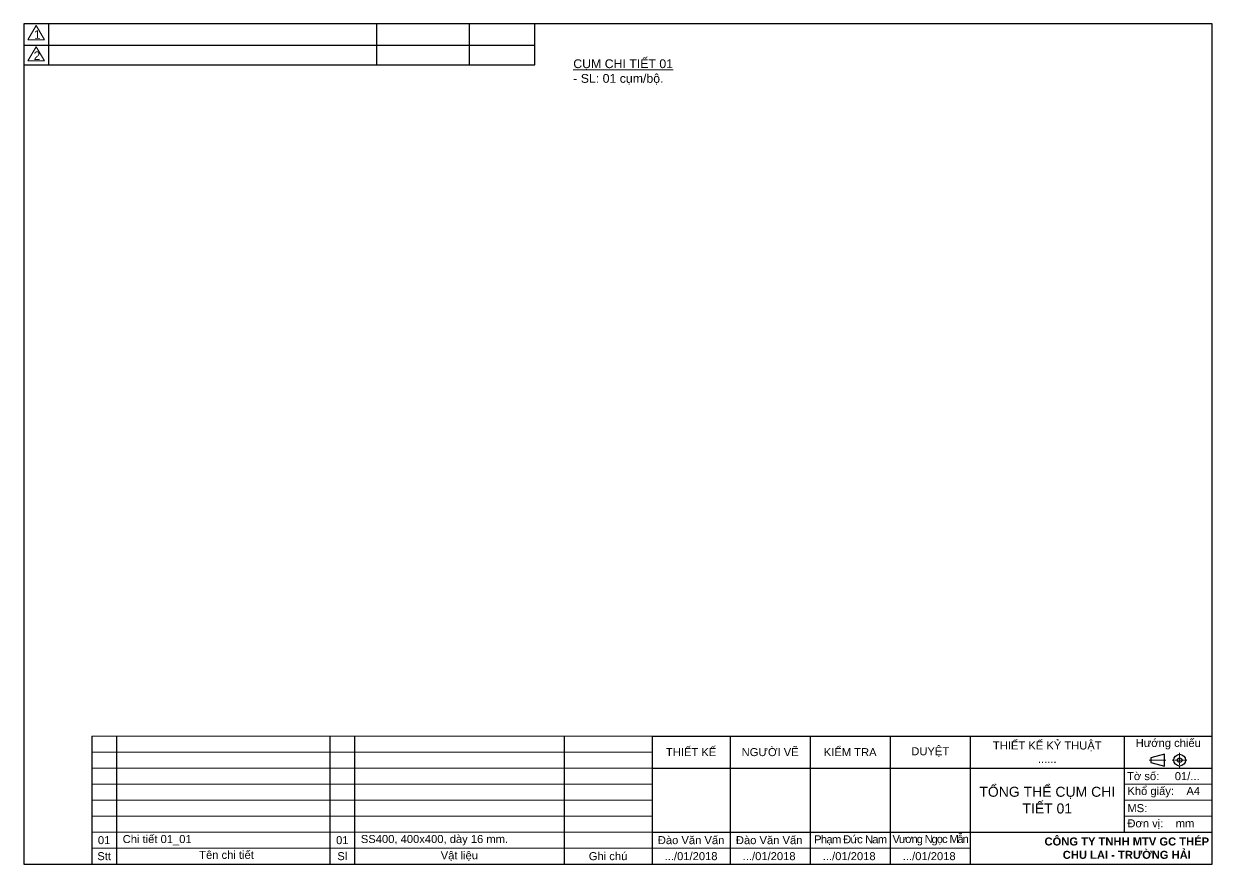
# Model space of a CAD drawing. Header units: millimetres. Extents: x 1741 to 31953, y 915 to 159450.
# Drawn here: x 30855.9 to 31152.9, y 158947.9 to 159157.9 of the extents above; entities that cross this region are included whole.
import ezdxf

# ---------------------------------------------------------------- set-up
doc = ezdxf.new("R2010")
doc.units = ezdxf.units.MM
doc.linetypes.add('CHAIN', pattern=[0.7087, 0.4724, -0.0591, 0.1181, -0.0591])
for name, color, linetype, lineweight in [('Center Mark (ANSI)', 2, 'Continuous', 18), ('Centerline (ANSI)', 2, 'Continuous', 18), ('Duong chinh', 1, 'Continuous', 30), ('Hatch (ANSI)', 4, 'Continuous', 18), ('Khung ban ve', 7, 'Continuous', 30), ('Khung ten', 7, 'Continuous', 30), ('text', 4, 'Continuous', 18)]:
    doc.layers.add(name, color=color, linetype=linetype, lineweight=lineweight)
doc.styles.add('Khung ten', font='VNI_HELVE.TTF', dxfattribs={"height": 35})
doc.styles.get("Standard").update_dxf_attribs({"font": 'arial.ttf'})

# ---------------------------------------------------------------- blocks, each defined once
blk = doc.blocks.new('khungbv')
at = {"layer": 'Khung ten', "lineweight": 25}
for p, q in [((17884.11, 2294.32), (17884.11, 2304.54)), ((17966.02, 2294.32), (17966.02, 2304.54)), ((17989.18, 2294.32), (17989.18, 2304.54)), ((17877.81, 2299.22), (18005.53, 2299.22)), ((17877.81, 2294.32), (18005.53, 2294.32))]:
    blk.add_line(p, q, dxfattribs=at)
at = {"layer": 'Khung ten'}
blk.add_line((18005.53, 2294.32), (18005.53, 2304.54), dxfattribs=at)
blk.add_lwpolyline([(17877.81, 2094.54), (18174.81, 2094.54), (18174.81, 2304.54), (17877.81, 2304.54)], close=True, dxfattribs=at)
at = {"layer": 'text'}
for points in [[(17880.94, 2304.11), (17878.86, 2300.56), (17883.01, 2300.56)], [(17880.94, 2298.8), (17878.86, 2295.25), (17883.01, 2295.25)]]:
    blk.add_lwpolyline(points, close=True, dxfattribs=at)
at = {"layer": 'text', "char_height": 2.14, "width": 48.0095, "attachment_point": 1}
for s, insert in [('1', (17880.36, 2302.93)), ('2', (17880.27, 2297.62))]:
    blk.add_mtext(s, dxfattribs=dict(at, insert=insert))

msp = doc.modelspace()

# ---------------------------------------------------------------- linework, layer by layer
at = {"layer": 'Center Mark (ANSI)', "linetype": 'CHAIN', "ltscale": 4.638536}
for p, q in [((31144.72, 158975.73), (31144.72, 158972.08)), ((31146.55, 158973.91), (31142.89, 158973.91))]:
    msp.add_line(p, q, dxfattribs=at)
at = {"layer": 'Centerline (ANSI)', "linetype": 'CHAIN', "ltscale": 24.192183}
msp.add_line((31141.26, 158973.91), (31137.14, 158973.91), dxfattribs=at)
at = {"layer": 'Duong chinh'}
for p, q in [((31140.95, 158975.38), (31137.56, 158974.47)), ((31140.95, 158972.44), (31140.95, 158975.38)), ((31137.56, 158974.47), (31137.56, 158973.35)), ((31137.56, 158973.35), (31140.95, 158972.44))]:
    msp.add_line(p, q, dxfattribs=at)
for radius in [1.47, 0.56]:
    msp.add_circle((31144.72, 158973.91), radius, dxfattribs=at)
at = {"layer": 'Hatch (ANSI)'}
for p, q in [((31012.87, 158979.91), (30872.87, 158979.91)), ((31012.87, 158975.91), (30872.87, 158975.91)), ((31012.87, 158971.91), (30872.87, 158971.91)), ((31012.87, 158967.91), (30872.87, 158967.91)), ((31130.89, 158967.91), (31152.87, 158967.91)), ((31012.87, 158963.91), (30872.87, 158963.91)), ((31130.89, 158963.91), (31152.87, 158963.91)), ((31012.87, 158959.91), (30872.87, 158959.91)), ((31130.89, 158959.91), (31152.87, 158959.91)), ((31012.87, 158955.91), (30872.87, 158955.91)), ((30872.87, 158951.91), (31012.87, 158951.91)), ((30872.87, 158951.91), (31012.87, 158951.91)), ((31012.87, 158951.91), (31092.39, 158951.91))]:
    msp.add_line(p, q, dxfattribs=at)
at = {"layer": 'Khung ban ve'}
for p, q in [((30932.39, 158979.91), (30932.39, 158947.91)), ((30938.55, 158979.91), (30938.55, 158947.91)), ((30990.89, 158979.91), (30990.89, 158947.91)), ((30990.89, 158979.91), (30990.89, 158947.91)), ((31012.87, 158979.91), (31012.87, 158947.91)), ((31012.87, 158979.91), (31152.87, 158979.91)), ((31012.87, 158979.91), (31012.87, 158947.91)), ((31032.39, 158979.91), (31032.39, 158947.91)), ((31052.39, 158979.91), (31052.39, 158947.91)), ((31072.39, 158979.91), (31072.39, 158947.91)), ((31092.39, 158979.91), (31092.39, 158947.91)), ((31130.89, 158979.91), (31130.89, 158955.91)), ((31012.87, 158971.91), (31152.87, 158971.91)), ((31012.87, 158955.91), (31152.87, 158955.91)), ((30872.87, 158947.91), (31012.87, 158947.91)), ((31012.87, 158947.91), (31152.87, 158947.91)), ((31012.87, 158947.91), (31152.87, 158947.91)), ((31012.87, 158947.91), (31152.87, 158947.91)), ((31012.87, 158947.91), (31152.87, 158947.91)), ((31012.87, 158947.91), (31152.87, 158947.91))]:
    msp.add_line(p, q, dxfattribs=at)
at = {"layer": 'Khung ten'}
for p, q in [((30872.87, 158979.91), (30872.87, 158947.91)), ((30879.03, 158979.91), (30879.03, 158947.91))]:
    msp.add_line(p, q, dxfattribs=at)
at = {"layer": 'Khung ten', "lineweight": 25}
msp.add_line((30938.55, 158979.91), (30938.55, 158947.91), dxfattribs=at)

# ---------------------------------------------------------------- block references
at = {"layer": 'Hatch (ANSI)'}
msp.add_blockref('khungbv', (12978.06, 156853.37), dxfattribs=at)

# ---------------------------------------------------------------- texts
at = {"layer": 'text', "color": 7, "insert": (30993.19, 159145.85), "char_height": 2.2, "attachment_point": 4}
msp.add_mtext('{\\L\\C4;CỤM CHI TIẾT 01\\l\\P- SL: 01 cụm/bộ.}', dxfattribs=at)
at = {"layer": 'text', "style": 'Khung ten'}
for s, insert, char_height, width, attachment_point in [('\\pt1.3037;{\\fArial|b0|i0|c0|p34;THIẾT KẾ K\\fArial|b0|i0|c163|p34;Ỷ\\fArial|b0|i0|c0|p34; THUẬT\\T0.8; \\fArial|b0|i0|c163|p34;\\P\\fArial|b0|i0|c0|p34;\\T1;......}', (31111.64, 158975.91), 2, 38.5, 5), ('{\\fArial|b0|i0|c0|p34;Hướ\\fArial|b0|i0|c238|p34;ng chi\\fArial|b0|i0|c0|p34;ếu}', (31141.88, 158977.91), 2, 21.9822, 5), ('{\\fArial|b0|i0|c163|p34;THIẾT KẾ}', (31022.63, 158975.91), 2, 19.5178, 5), ('{\\fArial|b0|i0|c163|p34;NGƯỜI VẼ}', (31042.39, 158975.91), 2, 20, 5), ('{\\fArial|b0|i0|c0|p34;KIỂM TRA}', (31062.39, 158975.91), 2, 20, 5), ('{\\fArial|b0|i0|c0|p34;DUYỆT}', (31082.39, 158975.91), 2, 20, 5), ('{\\fArial|b0|i0|c0|p34; \\H1.111x;Tờ số:     01/...}', (31130.89, 158969.91), 1.8002, 21.9822, 4), ('{\\fArial|b0|i0|c0|p34;TỔNG THỂ \\fArial|b0|i0|c163|p34;CỤM\\fArial|b0|i0|c0|p34; CHI TIẾT \\fArial|b0|i0|c163|p34;0\\fArial|b0|i0|c0|p34;1}', (31111.64, 158963.91), 2.5, 38.5, 5), ('{\\fArial|b0|i0|c0|p34;\\H1.111x; Khổ giấy:    A4 \\H0.9001x;  }       ', (31130.89, 158965.91), 1.8002, 21.9822, 4), ('{\\fArial|b0|i0|c0|p34; MS: }', (31130.89, 158961.91), 2, 21.9822, 4), ('{\\fArial|b0|i0|c0|p34; Đơn vị:    mm}', (31130.89, 158957.91), 2, 21.9822, 4), ('{\\fArial|b0|i0|c0|p34;Đào Văn Vấn}', (31022.63, 158953.91), 2, 19.5178, 5), ('{\\fArial|b0|i0|c0|p34;Đào Văn Vấn}', (31042.14, 158953.91), 2, 19.5178, 5), ('{\\fArial|b0|i0|c0|p34;\\T0.9;Phạm Đức Nam}', (31062.39, 158953.91), 2, 20, 5), ('{\\fArial|b0|i0|c0|p34;\\T0.75;Vương Ngọc Mẫn}', (31082.39, 158953.91), 2, 20, 5), ('{\\fArial|b1|i0|c0|p34;CÔNG TY TNHH MTV GC THÉP\\PCHU LAI - TRƯỜ\\fArial|b1|i0|c238|p34;NG H\\fArial|b1|i0|c0|p34;Ả\\fArial|b1|i0|c238|p34;I}', (31131.52, 158951.91), 2, 42.7012, 5), ('{\\fArial|b0|i0|c0|p34;...\\fArial|b0|i0|c163|p34;/\\fArial|b0|i0|c0|p34;01\\fArial|b0|i0|c163|p34;/201\\fArial|b0|i0|c0|p34;8}', (31022.63, 158949.91), 2, 19.5178, 5), ('{\\fArial|b0|i0|c0|p34;...\\fArial|b0|i0|c163|p34;/\\fArial|b0|i0|c0|p34;01\\fArial|b0|i0|c163|p34;/201\\fArial|b0|i0|c0|p34;8}', (31042.14, 158949.91), 2, 19.5178, 5), ('{\\fArial|b0|i0|c0|p34;...\\fArial|b0|i0|c163|p34;/\\fArial|b0|i0|c0|p34;01\\fArial|b0|i0|c163|p34;/201\\fArial|b0|i0|c0|p34;8}', (31062.14, 158949.91), 2, 19.5178, 5), ('{\\fArial|b0|i0|c0|p34;...\\fArial|b0|i0|c163|p34;/\\fArial|b0|i0|c0|p34;01\\fArial|b0|i0|c163|p34;/201\\fArial|b0|i0|c0|p34;8}', (31082.14, 158949.91), 2, 19.5178, 5)]:
    msp.add_mtext(s, dxfattribs=dict(at, insert=insert, char_height=char_height, width=width, attachment_point=attachment_point))
at = {"layer": 'text', "color": 4, "char_height": 2, "style": 'Khung ten'}
for s, insert, width, attachment_point in [('{\\fArial|b0|i0|c163|p34;01}', (30875.95, 158953.91), 6.1652, 5), ('{\\fArial|b0|i0|c0|p34;  \\fArial|b0|i0|c163|p34;C\\fArial|b0|i0|c0|p34;hi tiết\\fArial|b0|i0|c163|p34; \\fArial|b0|i0|c0|p34;01\\fArial|b0|i0|c163|p34;_01}', (30879.03, 158953.91), 53.3526, 4), ('{\\fArial|b0|i0|c0|p34;01}', (30935.47, 158953.91), 6.1652, 5)]:
    msp.add_mtext(s, dxfattribs=dict(at, insert=insert, width=width, attachment_point=attachment_point))
at = {"layer": 'text', "color": 2, "insert": (30938.55, 158953.91), "char_height": 2, "width": 52.3348, "attachment_point": 4, "style": 'Khung ten'}
msp.add_mtext('{\\fArial|b0|i0|c0|p34;\\C4;  \\fArial|b0|i0|c163|p34;SS400, \\fArial|b0|i0|c0|p34;400x400\\fArial|b0|i0|c163|p34;, dày \\fArial|b0|i0|c0|p34;16\\fArial|b0|i0|c163|p34; mm.}', dxfattribs=at)
at = {"layer": 'text', "color": 3, "char_height": 2, "style": 'Khung ten'}
for s, insert, width, attachment_point in [('{\\fArial|b0|i0|c0|p34;Tên chi tiết}', (30899.71, 158950.23), 132.0757, 4), ('{\\fArial|b0|i0|c0|p34;Stt}', (30875.95, 158949.91), 6.1652, 5), ('{\\fArial|b0|i0|c0|p34;Sl}', (30935.47, 158949.91), 6.1652, 5), ('{\\fArial|b0|i0|c0|p34;Vật liệu}', (30964.72, 158949.91), 52.3348, 5), ('{\\fArial|b0|i0|c0|p34;Ghi chú}', (31001.88, 158949.91), 21.9822, 5)]:
    msp.add_mtext(s, dxfattribs=dict(at, insert=insert, width=width, attachment_point=attachment_point))

doc.saveas('drawing.dxf')
